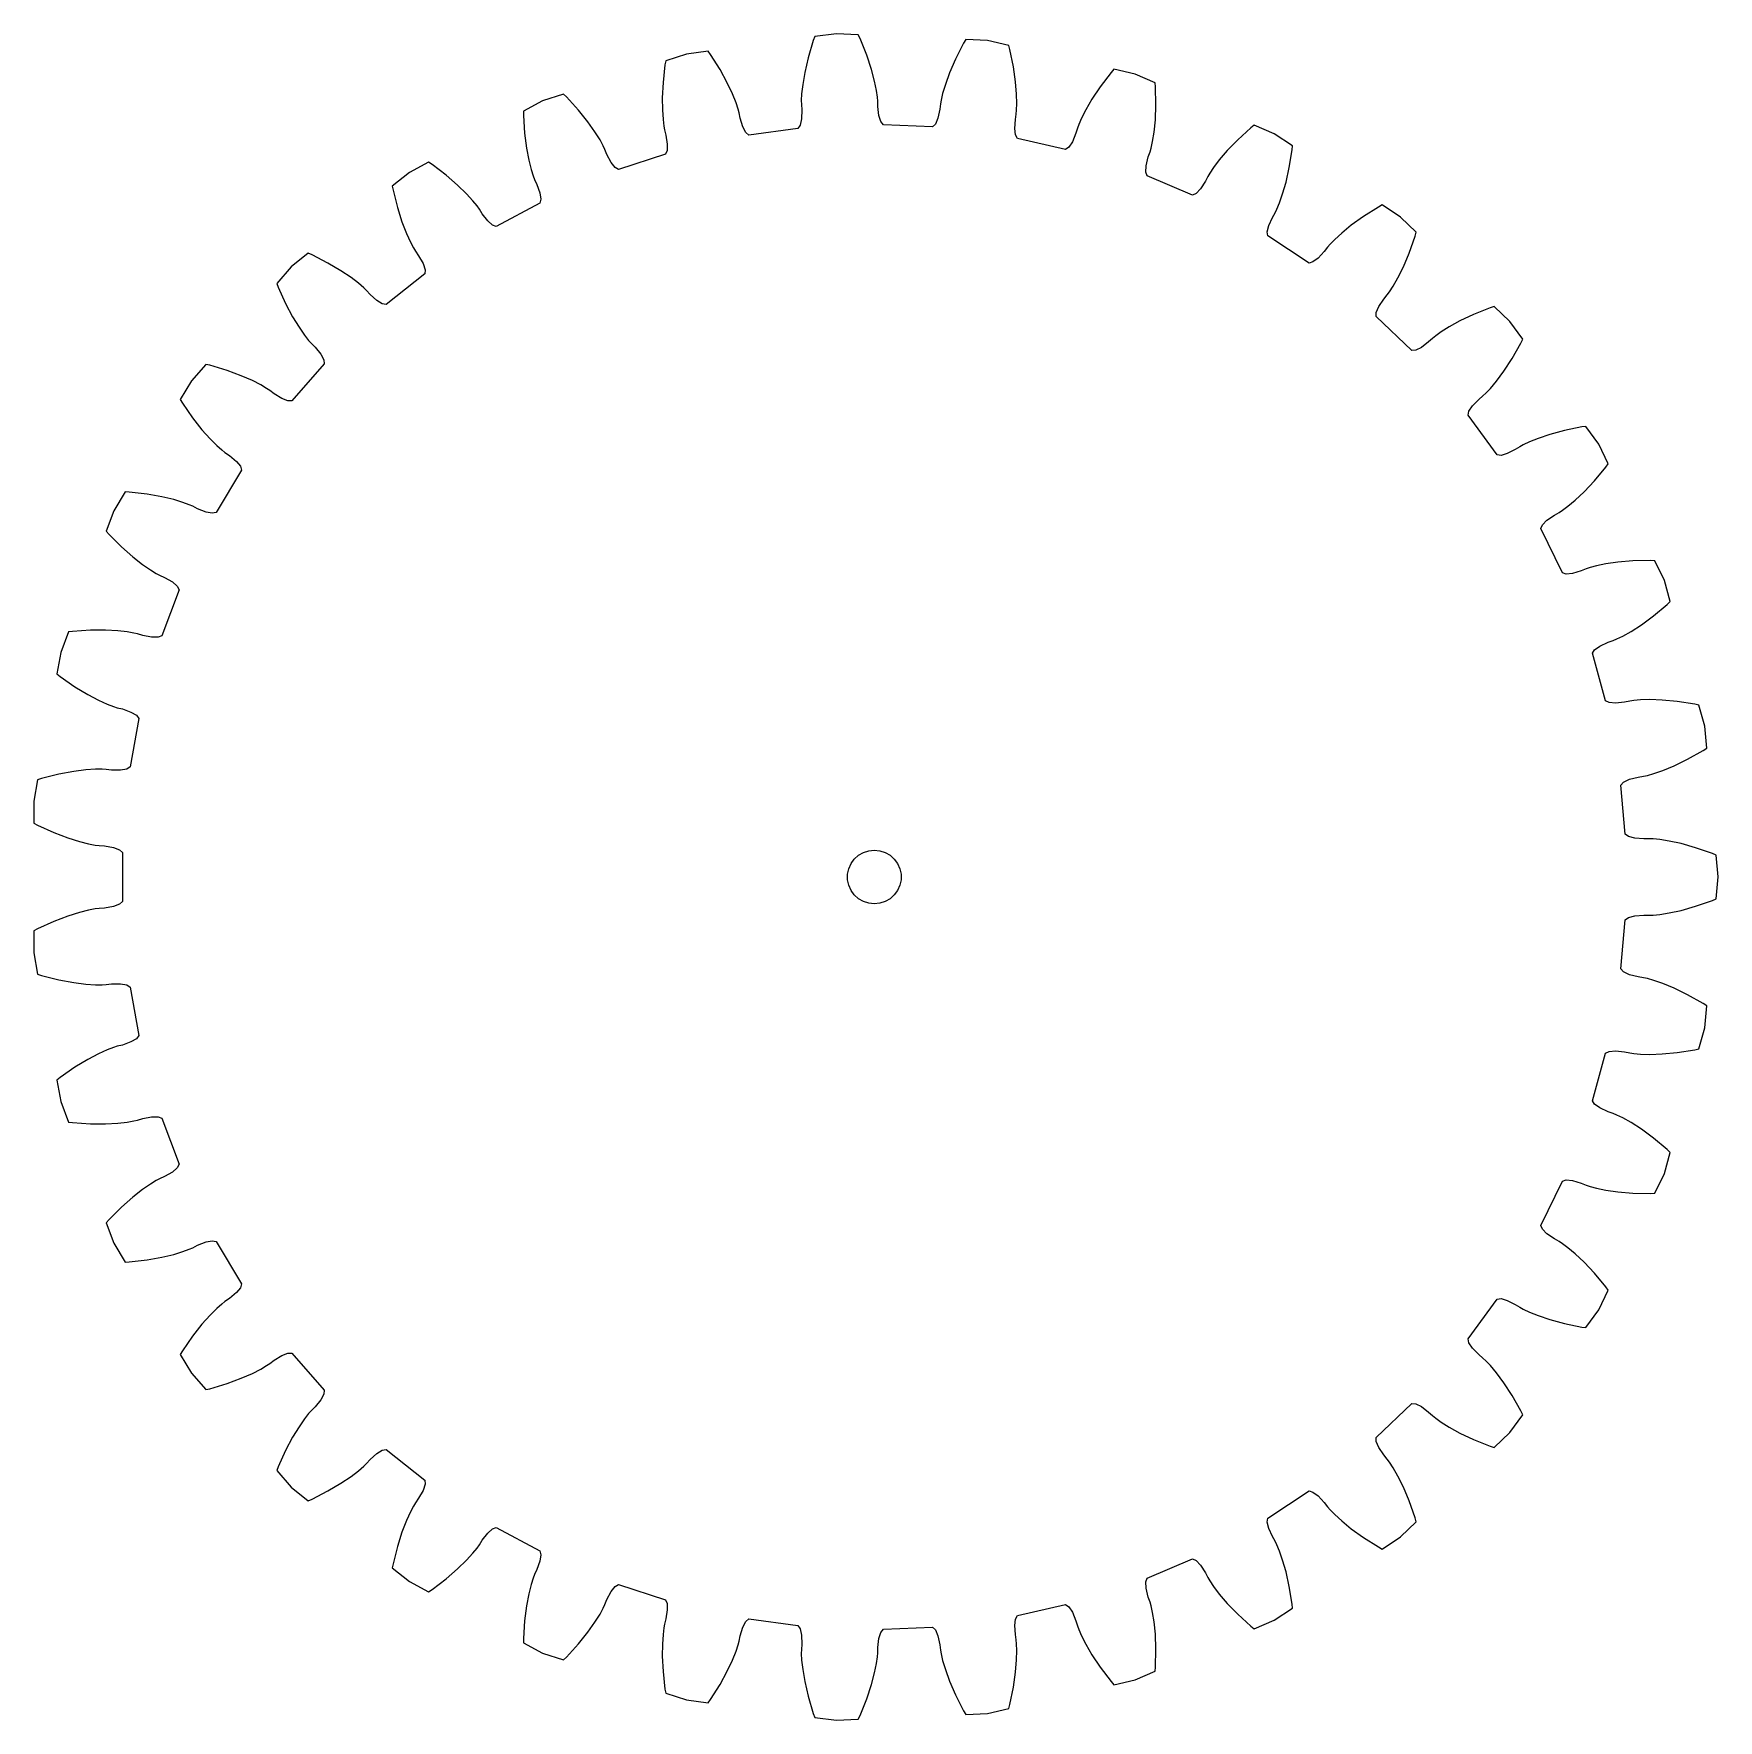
# Model space of a CAD drawing. Header units: metres. Extents: x -46.9 to 47.1, y -47.1 to 47.1.
import ezdxf

# ---------------------------------------------------------------- set-up
doc = ezdxf.new("R2010")
doc.units = ezdxf.units.M

msp = doc.modelspace()

# ---------------------------------------------------------------- linework, layer by layer
for p, q in [((-3.404, 46.678), (-3.689, 45.725)), ((-3.323, 46.899), (-3.404, 46.678)), ((-2.114, 47.062), (-3.323, 46.899)), ((-0.894, 47.008), (-2.114, 47.062)), ((-0.794, 46.795), (-0.894, 47.008)), ((-0.425, 45.872), (-0.794, 46.795)), ((4.986, 46.536), (4.535, 45.649)), ((5.104, 46.738), (4.986, 46.536)), ((6.324, 46.684), (5.104, 46.738)), ((7.514, 46.412), (6.324, 46.684)), ((7.574, 46.185), (7.514, 46.412)), ((7.772, 45.21), (7.574, 46.185)), ((-11.684, 45.32), (-11.794, 44.332)), ((-11.644, 45.551), (-11.684, 45.32)), ((-10.483, 45.929), (-11.644, 45.551)), ((-9.273, 46.093), (-10.483, 45.929)), ((-9.137, 45.902), (-9.273, 46.093)), ((-8.609, 45.059), (-9.137, 45.902)), ((-3.689, 45.725), (-3.88, 44.907)), ((-0.161, 45.074), (-0.425, 45.872)), ((4.535, 45.649), (4.201, 44.878)), ((7.89, 44.379), (7.772, 45.21)), ((-11.794, 44.332), (-11.836, 43.493)), ((-8.206, 44.321), (-8.609, 45.059)), ((-7.915, 43.701), (-8.206, 44.321)), ((-3.88, 44.907), (-3.997, 44.232)), ((0.016, 44.412), (-0.161, 45.074)), ((0.121, 43.893), (0.016, 44.412)), ((4.201, 44.878), (3.966, 44.235)), ((7.945, 43.696), (7.89, 44.379)), ((13.215, 44.898), (12.613, 44.105)), ((13.367, 45.076), (13.215, 44.898)), ((14.558, 44.804), (13.367, 45.076)), ((15.68, 44.324), (14.558, 44.804)), ((15.699, 44.09), (15.68, 44.324)), ((-18.515, 43.319), (-19.59, 42.74)), ((-17.354, 43.696), (-18.515, 43.319)), ((-17.186, 43.533), (-17.354, 43.696)), ((-16.516, 42.797), (-17.186, 43.533)), ((-11.836, 43.493), (-11.83, 42.808)), ((-7.718, 43.209), (-7.915, 43.701)), ((-4.055, 43.705), (-4.074, 43.33)), ((-4.074, 43.33), (-4.072, 43.11)), ((-3.997, 44.232), (-4.055, 43.705)), ((0.174, 43.521), (0.121, 43.893)), ((0.192, 43.301), (0.174, 43.521)), ((0.198, 43.001), (0.192, 43.301)), ((3.728, 43.361), (3.691, 43.144)), ((3.814, 43.727), (3.728, 43.361)), ((3.966, 44.235), (3.814, 43.727)), ((7.957, 43.166), (7.945, 43.696)), ((12.146, 43.407), (11.8, 42.816)), ((12.613, 44.105), (12.146, 43.407)), ((15.72, 43.096), (15.699, 44.09)), ((-19.59, 42.74), (-19.588, 42.506)), ((-19.588, 42.506), (-19.52, 41.513)), ((-15.988, 42.144), (-16.516, 42.797)), ((-11.83, 42.808), (-11.794, 42.279)), ((-7.6, 42.853), (-7.718, 43.209)), ((-7.543, 42.639), (-7.6, 42.853)), ((-7.483, 42.345), (-7.543, 42.639)), ((-4.072, 43.11), (-4.052, 42.81)), ((-4.052, 42.81), (-4.065, 42.305)), ((0.257, 42.499), (0.198, 43.001)), ((0.366, 42.16), (0.257, 42.499)), ((3.658, 42.846), (3.554, 42.351)), ((3.691, 43.144), (3.658, 42.846)), ((7.873, 42.275), (7.92, 42.571)), ((7.92, 42.571), (7.942, 42.791)), ((7.942, 42.791), (7.957, 43.166)), ((11.8, 42.816), (11.56, 42.343)), ((15.688, 42.257), (15.72, 43.096)), ((-19.52, 41.513), (-19.412, 40.68)), ((-15.591, 41.586), (-15.988, 42.144)), ((-15.309, 41.136), (-15.591, 41.586)), ((-11.794, 42.279), (-11.746, 41.906)), ((-11.746, 41.906), (-11.704, 41.69)), ((-11.704, 41.69), (-11.631, 41.399)), ((-7.336, 41.862), (-7.483, 42.345)), ((-7.167, 41.547), (-7.336, 41.862)), ((-6.997, 41.402), (-7.167, 41.547)), ((-4.27, 41.772), (-6.997, 41.402)), ((-4.144, 41.957), (-4.27, 41.772)), ((-4.065, 42.305), (-4.144, 41.957)), ((0.509, 41.986), (0.366, 42.16)), ((3.257, 41.863), (0.509, 41.986)), ((3.414, 42.023), (3.257, 41.863)), ((3.554, 42.351), (3.414, 42.023)), ((7.841, 41.77), (7.873, 42.275)), ((7.888, 41.417), (7.841, 41.77)), ((7.997, 41.221), (7.888, 41.417)), ((11.249, 41.504), (11.059, 41.036)), ((11.335, 41.792), (11.249, 41.504)), ((11.411, 41.999), (11.335, 41.792)), ((11.56, 42.343), (11.411, 41.999)), ((15.536, 41.051), (15.62, 41.575)), ((15.62, 41.575), (15.688, 42.257)), ((21.019, 41.817), (20.286, 41.144)), ((21.201, 41.965), (21.019, 41.817)), ((22.324, 41.485), (21.201, 41.965)), ((23.343, 40.812), (22.324, 41.485)), ((-19.412, 40.68), (-19.284, 40.007)), ((-15.129, 40.807), (-15.309, 41.136)), ((-15.036, 40.607), (-15.129, 40.807)), ((-14.924, 40.329), (-15.036, 40.607)), ((-11.569, 40.543), (-11.66, 40.338)), ((-11.631, 41.399), (-11.554, 40.899)), ((-11.554, 40.899), (-11.569, 40.543)), ((10.68, 40.609), (7.997, 41.221)), ((10.863, 40.738), (10.68, 40.609)), ((11.059, 41.036), (10.863, 40.738)), ((15.394, 40.473), (15.455, 40.685)), ((15.455, 40.685), (15.536, 41.051)), ((19.702, 40.541), (19.256, 40.021)), ((20.286, 41.144), (19.702, 40.541)), ((23.163, 39.596), (23.32, 40.579)), ((23.32, 40.579), (23.343, 40.812)), ((-24.878, 39.895), (-25.953, 39.317)), ((-24.683, 39.764), (-24.878, 39.895)), ((-23.892, 39.16), (-24.683, 39.764)), ((-19.284, 40.007), (-19.153, 39.493)), ((-14.693, 39.879), (-14.924, 40.329)), ((-14.471, 39.6), (-14.693, 39.879)), ((-14.277, 39.488), (-14.471, 39.6)), ((-11.66, 40.338), (-14.277, 39.488)), ((15.157, 39.342), (15.173, 39.699)), ((15.173, 39.699), (15.295, 40.19)), ((15.295, 40.19), (15.394, 40.473)), ((18.935, 39.599), (18.726, 39.286)), ((19.256, 40.021), (18.935, 39.599)), ((22.981, 38.776), (23.163, 39.596)), ((-25.953, 39.317), (-26.907, 38.555)), ((-23.257, 38.612), (-23.892, 39.16)), ((-22.766, 38.134), (-23.257, 38.612)), ((-19.153, 39.493), (-19.04, 39.136)), ((-19.04, 39.136), (-18.96, 38.93)), ((-18.96, 38.93), (-18.836, 38.657)), ((-18.836, 38.657), (-18.671, 38.179)), ((15.229, 39.13), (15.157, 39.342)), ((17.759, 38.049), (15.229, 39.13)), ((18.479, 38.828), (18.209, 38.402)), ((18.615, 39.096), (18.479, 38.828)), ((18.726, 39.286), (18.615, 39.096)), ((22.792, 38.118), (22.981, 38.776)), ((-26.907, 38.555), (-26.863, 38.325)), ((-26.863, 38.325), (-26.619, 37.361)), ((-22.409, 37.742), (-22.766, 38.134)), ((-22.173, 37.45), (-22.409, 37.742)), ((-18.623, 37.825), (-18.675, 37.608)), ((-18.671, 38.179), (-18.623, 37.825)), ((17.962, 38.143), (17.759, 38.049)), ((18.209, 38.402), (17.962, 38.143)), ((22.617, 37.617), (22.792, 38.118)), ((-26.619, 37.361), (-26.364, 36.56)), ((-22.045, 37.27), (-22.173, 37.45)), ((-21.885, 37.016), (-22.045, 37.27)), ((-21.578, 36.615), (-21.885, 37.016)), ((-18.675, 37.608), (-21.098, 36.304)), ((22.018, 36.352), (22.225, 36.813)), ((22.225, 36.813), (22.374, 37.074)), ((22.374, 37.074), (22.471, 37.271)), ((22.471, 37.271), (22.617, 37.617)), ((27.307, 36.861), (26.624, 36.371)), ((28.148, 37.392), (27.307, 36.861)), ((28.354, 37.505), (28.148, 37.392)), ((29.373, 36.832), (28.354, 37.505)), ((30.255, 35.988), (29.373, 36.832)), ((-26.364, 36.56), (-26.118, 35.921)), ((-26.118, 35.921), (-25.898, 35.439)), ((-21.309, 36.38), (-21.578, 36.615)), ((-21.098, 36.304), (-21.309, 36.38)), ((21.938, 36.004), (22.018, 36.352)), ((21.971, 35.782), (21.938, 36.004)), ((24.268, 34.267), (21.971, 35.782)), ((26.092, 35.939), (25.701, 35.581)), ((26.624, 36.371), (26.092, 35.939)), ((30.191, 35.763), (30.255, 35.988)), ((-25.898, 35.439), (-25.722, 35.107)), ((-25.722, 35.107), (-25.607, 34.919)), ((-25.607, 34.919), (-25.435, 34.672)), ((25.115, 34.905), (24.773, 34.533)), ((25.297, 35.144), (25.115, 34.905)), ((25.44, 35.311), (25.297, 35.144)), ((25.701, 35.581), (25.44, 35.311)), ((29.861, 34.824), (30.191, 35.763)), ((-32.556, 34.051), (-33.359, 33.131)), ((-31.601, 34.812), (-32.556, 34.051)), ((-31.386, 34.718), (-31.601, 34.812)), ((-30.501, 34.265), (-31.386, 34.718)), ((-29.777, 33.838), (-30.501, 34.265)), ((-25.435, 34.672), (-25.188, 34.232)), ((-25.188, 34.232), (-25.077, 33.892)), ((-25.077, 33.892), (-25.09, 33.669)), ((24.484, 34.323), (24.268, 34.267)), ((24.773, 34.533), (24.484, 34.323)), ((29.232, 33.435), (29.535, 34.05)), ((29.535, 34.05), (29.861, 34.824)), ((-33.359, 33.131), (-33.275, 32.912)), ((-29.209, 33.456), (-29.777, 33.838)), ((-28.787, 33.134), (-29.209, 33.456)), ((-28.503, 32.889), (-28.787, 33.134)), ((-25.09, 33.669), (-27.242, 31.953)), ((28.765, 32.66), (28.97, 32.975)), ((28.97, 32.975), (29.232, 33.435)), ((-33.275, 32.912), (-32.862, 32.007)), ((-32.862, 32.007), (-32.468, 31.265)), ((-28.345, 32.735), (-28.503, 32.889)), ((-28.143, 32.513), (-28.345, 32.735)), ((-27.769, 32.174), (-28.143, 32.513)), ((-27.462, 31.99), (-27.769, 32.174)), ((28.155, 31.836), (28.441, 32.253)), ((28.441, 32.253), (28.634, 32.483)), ((28.634, 32.483), (28.765, 32.66)), ((-32.468, 31.265), (-32.112, 30.68)), ((-27.242, 31.953), (-27.462, 31.99)), ((28.007, 31.284), (28.014, 31.508)), ((29.996, 29.383), (28.007, 31.284)), ((28.014, 31.508), (28.155, 31.836)), ((33.449, 31.393), (32.691, 31.033)), ((34.372, 31.765), (33.449, 31.393)), ((34.595, 31.839), (34.372, 31.765)), ((35.477, 30.995), (34.595, 31.839)), ((-32.112, 30.68), (-31.809, 30.245)), ((-31.809, 30.245), (-31.577, 29.95)), ((31.337, 30.201), (31.165, 30.062)), ((31.642, 30.42), (31.337, 30.201)), ((32.09, 30.703), (31.642, 30.42)), ((32.691, 31.033), (32.09, 30.703)), ((36.195, 30.008), (35.477, 30.995)), ((-31.577, 29.95), (-31.43, 29.785)), ((-31.43, 29.785), (-31.218, 29.573)), ((-31.218, 29.573), (-30.895, 29.184)), ((-30.895, 29.184), (-30.726, 28.87)), ((30.219, 29.4), (29.996, 29.383)), ((30.541, 29.555), (30.219, 29.4)), ((30.944, 29.859), (30.541, 29.555)), ((31.165, 30.062), (30.944, 29.859)), ((35.599, 28.933), (36.091, 29.797)), ((36.091, 29.797), (36.195, 30.008)), ((-37.309, 28.61), (-38.113, 27.69)), ((-37.081, 28.556), (-37.309, 28.61)), ((-36.129, 28.268), (-37.081, 28.556)), ((-35.341, 27.978), (-36.129, 28.268)), ((-30.699, 28.648), (-32.509, 26.576)), ((-30.726, 28.87), (-30.699, 28.648)), ((35.14, 28.229), (35.599, 28.933)), ((-38.113, 27.69), (-38.739, 26.642)), ((-34.713, 27.703), (-35.341, 27.978)), ((-34.241, 27.461), (-34.713, 27.703)), ((-33.918, 27.271), (-34.241, 27.461)), ((34.392, 27.272), (34.733, 27.678)), ((34.733, 27.678), (35.14, 28.229)), ((-38.739, 26.642), (-38.617, 26.442)), ((-38.617, 26.442), (-38.049, 25.625)), ((-33.735, 27.148), (-33.918, 27.271)), ((-33.496, 26.965), (-33.735, 27.148)), ((-33.067, 26.698), (-33.496, 26.965)), ((-32.733, 26.573), (-33.067, 26.698)), ((-32.509, 26.576), (-32.733, 26.573)), ((33.387, 26.297), (33.743, 26.656)), ((33.743, 26.656), (33.974, 26.848)), ((33.974, 26.848), (34.134, 26.999)), ((34.134, 26.999), (34.392, 27.272)), ((-38.049, 25.625), (-37.529, 24.965)), ((33.143, 25.781), (33.19, 26)), ((34.761, 23.555), (33.143, 25.781)), ((33.19, 26), (33.387, 26.297)), ((-37.529, 24.965), (-37.074, 24.454)), ((37.057, 24.48), (36.565, 24.281)), ((37.706, 24.697), (37.057, 24.48)), ((38.517, 24.916), (37.706, 24.697)), ((39.492, 25.117), (38.517, 24.916)), ((39.724, 25.15), (39.492, 25.117)), ((40.441, 24.163), (39.724, 25.15)), ((-37.074, 24.454), (-36.698, 24.079)), ((-36.698, 24.079), (-36.417, 23.831)), ((-36.417, 23.831), (-36.244, 23.695)), ((-36.244, 23.695), (-35.996, 23.524)), ((34.983, 23.531), (34.761, 23.555)), ((35.327, 23.627), (34.983, 23.531)), ((35.778, 23.854), (35.327, 23.627)), ((36.032, 24.014), (35.778, 23.854)), ((36.226, 24.121), (36.032, 24.014)), ((36.565, 24.281), (36.226, 24.121)), ((40.971, 23.063), (40.441, 24.163)), ((-35.321, 22.706), (-36.732, 20.344)), ((-35.996, 23.524), (-35.61, 23.198)), ((-35.61, 23.198), (-35.387, 22.92)), ((-35.387, 22.92), (-35.321, 22.706)), ((40.193, 22.111), (40.832, 22.874)), ((40.832, 22.874), (40.971, 23.063)), ((39.616, 21.501), (40.193, 22.111)), ((-41.818, 21.488), (-42.445, 20.44)), ((-41.584, 21.476), (-41.818, 21.488)), ((-40.596, 21.363), (-41.584, 21.476)), ((-39.768, 21.218), (-40.596, 21.363)), ((-39.102, 21.059), (-39.768, 21.218)), ((-38.594, 20.906), (-39.102, 21.059)), ((-38.242, 20.776), (-38.594, 20.906)), ((-38.04, 20.688), (-38.242, 20.776)), ((38.709, 20.693), (39.117, 21.032)), ((39.117, 21.032), (39.616, 21.501)), ((-42.445, 20.44), (-42.874, 19.297)), ((-37.773, 20.551), (-38.04, 20.688)), ((-37.303, 20.365), (-37.773, 20.551)), ((-36.952, 20.301), (-37.303, 20.365)), ((-36.732, 20.344), (-36.952, 20.301)), ((37.299, 19.655), (37.546, 19.913)), ((37.546, 19.913), (37.96, 20.203)), ((37.96, 20.203), (38.222, 20.35)), ((38.222, 20.35), (38.407, 20.47)), ((38.407, 20.47), (38.709, 20.693)), ((-42.874, 19.297), (-42.718, 19.122)), ((-42.718, 19.122), (-42.013, 18.42)), ((37.214, 19.448), (37.299, 19.655)), ((38.408, 16.969), (37.214, 19.448)), ((-42.013, 18.42), (-41.384, 17.863)), ((-41.384, 17.863), (-40.844, 17.441)), ((-40.844, 17.441), (-40.408, 17.14)), ((-40.408, 17.14), (-40.087, 16.945)), ((-40.087, 16.945), (-39.892, 16.842)), ((38.623, 16.907), (38.408, 16.969)), ((39.463, 17.082), (38.978, 16.939)), ((39.741, 17.195), (39.463, 17.082)), ((39.95, 17.265), (39.741, 17.195)), ((40.313, 17.362), (39.95, 17.265)), ((40.832, 17.469), (40.313, 17.362)), ((41.51, 17.568), (40.832, 17.469)), ((42.347, 17.638), (41.51, 17.568)), ((43.342, 17.662), (42.347, 17.638)), ((43.576, 17.653), (43.342, 17.662)), ((44.106, 16.553), (43.576, 17.653)), ((-39.892, 16.842), (-39.618, 16.719)), ((-38.807, 16.034), (-39.774, 13.458)), ((-39.618, 16.719), (-39.18, 16.467)), ((-39.18, 16.467), (-38.911, 16.233)), ((-38.911, 16.233), (-38.807, 16.034)), ((38.978, 16.939), (38.623, 16.907)), ((44.431, 15.376), (44.106, 16.553)), ((43.495, 14.579), (44.26, 15.216)), ((44.26, 15.216), (44.431, 15.376)), ((42.819, 14.082), (43.495, 14.579)), ((-44.983, 13.676), (-45.412, 12.533)), ((-44.75, 13.705), (-44.983, 13.676)), ((-43.758, 13.771), (-44.75, 13.705)), ((-42.918, 13.776), (-43.758, 13.771)), ((-42.234, 13.739), (-42.918, 13.776)), ((-41.707, 13.679), (-42.234, 13.739)), ((-41.337, 13.614), (-41.707, 13.679)), ((-41.123, 13.563), (-41.337, 13.614)), ((-40.835, 13.476), (-41.123, 13.563)), ((-40.34, 13.377), (-40.835, 13.476)), ((-39.983, 13.377), (-40.34, 13.377)), ((-39.774, 13.458), (-39.983, 13.377)), ((40.958, 13.1), (41.241, 13.199)), ((41.241, 13.199), (41.445, 13.283)), ((41.445, 13.283), (41.782, 13.448)), ((41.782, 13.448), (42.243, 13.709)), ((42.243, 13.709), (42.819, 14.082)), ((-45.412, 12.533), (-45.63, 11.332)), ((40.089, 12.491), (40.209, 12.679)), ((40.821, 9.839), (40.089, 12.491)), ((40.209, 12.679), (40.498, 12.889)), ((40.498, 12.889), (40.958, 13.1)), ((-45.63, 11.332), (-45.445, 11.187)), ((-45.445, 11.187), (-44.627, 10.622)), ((-44.627, 10.622), (-43.908, 10.187)), ((-43.908, 10.187), (-43.302, 9.867)), ((-43.302, 9.867), (-42.819, 9.649)), ((-42.819, 9.649), (-42.468, 9.515)), ((-42.468, 9.515), (-42.258, 9.449)), ((-42.258, 9.449), (-41.967, 9.376)), ((41.021, 9.739), (40.821, 9.839)), ((41.376, 9.707), (41.021, 9.739)), ((41.879, 9.762), (41.376, 9.707)), ((42.173, 9.822), (41.879, 9.762)), ((42.391, 9.854), (42.173, 9.822)), ((42.765, 9.885), (42.391, 9.854)), ((43.295, 9.898), (42.765, 9.885)), ((43.98, 9.873), (43.295, 9.898)), ((44.816, 9.793), (43.98, 9.873)), ((45.799, 9.639), (44.816, 9.793)), ((46.028, 9.589), (45.799, 9.639)), ((46.353, 8.412), (46.028, 9.589)), ((-41.967, 9.376), (-41.491, 9.207)), ((-41.047, 8.847), (-41.538, 6.14)), ((-41.491, 9.207), (-41.184, 9.024)), ((-41.184, 9.024), (-41.047, 8.847)), ((46.462, 7.196), (46.353, 8.412)), ((45.399, 6.579), (46.265, 7.068)), ((46.265, 7.068), (46.462, 7.196)), ((-45.514, 5.736), (-46.478, 5.495)), ((-44.688, 5.891), (-45.514, 5.736)), ((-44.008, 5.977), (-44.688, 5.891)), ((-43.479, 6.012), (-44.008, 5.977)), ((-43.104, 6.014), (-43.479, 6.012)), ((-42.884, 6.002), (-43.104, 6.014)), ((-42.585, 5.968), (-42.884, 6.002)), ((-42.08, 5.959), (-42.585, 5.968)), ((-41.729, 6.022), (-42.08, 5.959)), ((-41.538, 6.14), (-41.729, 6.022)), ((42.935, 5.623), (43.15, 5.67)), ((43.15, 5.67), (43.512, 5.772)), ((43.512, 5.772), (44.012, 5.946)), ((44.012, 5.946), (44.645, 6.21)), ((44.645, 6.21), (45.399, 6.579)), ((-46.702, 5.424), (-46.92, 4.223)), ((-46.478, 5.495), (-46.702, 5.424)), ((41.675, 5.132), (41.827, 5.296)), ((41.921, 2.392), (41.675, 5.132)), ((41.827, 5.296), (42.149, 5.451)), ((42.149, 5.451), (42.638, 5.576)), ((42.638, 5.576), (42.935, 5.623)), ((-46.92, 4.223), (-46.92, 3.002)), ((-46.92, 3.002), (-46.713, 2.893)), ((-46.713, 2.893), (-45.806, 2.483)), ((-45.806, 2.483), (-45.022, 2.183)), ((-45.022, 2.183), (-44.368, 1.977)), ((-44.368, 1.977), (-43.854, 1.848)), ((42.101, 2.258), (41.921, 2.392)), ((42.445, 2.163), (42.101, 2.258)), ((42.949, 2.127), (42.445, 2.163)), ((43.249, 2.134), (42.949, 2.127)), ((43.469, 2.126), (43.249, 2.134)), ((43.843, 2.09), (43.469, 2.126)), ((44.367, 2.008), (43.843, 2.09)), ((45.036, 1.862), (44.367, 2.008)), ((-43.854, 1.848), (-43.485, 1.779)), ((-43.485, 1.779), (-43.266, 1.751)), ((-43.266, 1.751), (-42.967, 1.732)), ((-42.967, 1.732), (-42.468, 1.65)), ((-42.468, 1.65), (-42.134, 1.525)), ((-42.134, 1.525), (-41.967, 1.376)), ((-41.967, 1.376), (-41.967, -1.376)), ((-1.299, 0.75), (-1.115, 1.004)), ((-1.115, 1.004), (-0.882, 1.214)), ((-0.882, 1.214), (-0.61, 1.37)), ((-0.61, 1.37), (-0.312, 1.467)), ((-0.312, 1.467), (0, 1.5)), ((0, 1.5), (0.312, 1.467)), ((0.312, 1.467), (0.61, 1.37)), ((0.61, 1.37), (0.882, 1.214)), ((0.882, 1.214), (1.115, 1.004)), ((1.115, 1.004), (1.299, 0.75)), ((45.844, 1.633), (45.036, 1.862)), ((46.784, 1.306), (45.844, 1.633)), ((47, 1.216), (46.784, 1.306)), ((47.11, 0), (47, 1.216)), ((-1.492, 0.157), (-1.427, 0.464)), ((-1.492, -0.157), (-1.492, 0.157)), ((-1.427, 0.464), (-1.299, 0.75)), ((1.299, 0.75), (1.427, 0.464)), ((1.427, 0.464), (1.492, 0.157)), ((1.492, 0.157), (1.492, -0.157)), ((-1.427, -0.464), (-1.492, -0.157)), ((-1.299, -0.75), (-1.427, -0.464)), ((-1.115, -1.004), (-1.299, -0.75)), ((1.299, -0.75), (1.115, -1.004)), ((1.427, -0.464), (1.299, -0.75)), ((1.492, -0.157), (1.427, -0.464)), ((47, -1.216), (47.11, 0)), ((-43.854, -1.848), (-44.368, -1.977)), ((-43.485, -1.779), (-43.854, -1.848)), ((-43.266, -1.751), (-43.485, -1.779)), ((-42.967, -1.732), (-43.266, -1.751)), ((-42.468, -1.65), (-42.967, -1.732)), ((-42.134, -1.525), (-42.468, -1.65)), ((-41.967, -1.376), (-42.134, -1.525)), ((-0.882, -1.214), (-1.115, -1.004)), ((-0.61, -1.37), (-0.882, -1.214)), ((-0.312, -1.467), (-0.61, -1.37)), ((0, -1.5), (-0.312, -1.467)), ((0.312, -1.467), (0, -1.5)), ((0.61, -1.37), (0.312, -1.467)), ((0.882, -1.214), (0.61, -1.37)), ((1.115, -1.004), (0.882, -1.214)), ((44.367, -2.008), (45.036, -1.862)), ((45.036, -1.862), (45.844, -1.633)), ((45.844, -1.633), (46.784, -1.306)), ((46.784, -1.306), (47, -1.216)), ((-45.806, -2.483), (-46.713, -2.893)), ((-45.022, -2.183), (-45.806, -2.483)), ((-44.368, -1.977), (-45.022, -2.183)), ((41.675, -5.132), (41.921, -2.392)), ((41.921, -2.392), (42.101, -2.258)), ((42.101, -2.258), (42.445, -2.163)), ((42.445, -2.163), (42.949, -2.127)), ((42.949, -2.127), (43.249, -2.134)), ((43.249, -2.134), (43.469, -2.126)), ((43.469, -2.126), (43.843, -2.09)), ((43.843, -2.09), (44.367, -2.008)), ((-46.713, -2.893), (-46.92, -3.002)), ((-46.92, -3.002), (-46.92, -4.223)), ((-46.92, -4.223), (-46.702, -5.424)), ((-46.702, -5.424), (-46.478, -5.495)), ((-46.478, -5.495), (-45.514, -5.736)), ((41.827, -5.296), (41.675, -5.132)), ((42.149, -5.451), (41.827, -5.296)), ((42.638, -5.576), (42.149, -5.451)), ((42.935, -5.623), (42.638, -5.576)), ((43.15, -5.67), (42.935, -5.623)), ((-45.514, -5.736), (-44.688, -5.891)), ((-44.688, -5.891), (-44.008, -5.977)), ((-44.008, -5.977), (-43.479, -6.012)), ((-43.479, -6.012), (-43.104, -6.014)), ((-43.104, -6.014), (-42.884, -6.002)), ((-42.884, -6.002), (-42.585, -5.968)), ((-42.585, -5.968), (-42.08, -5.959)), ((-42.08, -5.959), (-41.729, -6.022)), ((-41.729, -6.022), (-41.538, -6.14)), ((-41.538, -6.14), (-41.047, -8.847)), ((43.512, -5.772), (43.15, -5.67)), ((44.012, -5.946), (43.512, -5.772)), ((44.645, -6.21), (44.012, -5.946)), ((45.399, -6.579), (44.645, -6.21)), ((46.265, -7.068), (45.399, -6.579)), ((46.462, -7.196), (46.265, -7.068)), ((46.353, -8.412), (46.462, -7.196)), ((46.028, -9.589), (46.353, -8.412)), ((-41.967, -9.376), (-42.258, -9.449)), ((-41.491, -9.207), (-41.967, -9.376)), ((-41.184, -9.024), (-41.491, -9.207)), ((-41.047, -8.847), (-41.184, -9.024)), ((-43.908, -10.187), (-44.627, -10.622)), ((-43.302, -9.867), (-43.908, -10.187)), ((-42.819, -9.649), (-43.302, -9.867)), ((-42.468, -9.515), (-42.819, -9.649)), ((-42.258, -9.449), (-42.468, -9.515)), ((40.089, -12.491), (40.821, -9.839)), ((40.821, -9.839), (41.021, -9.739)), ((41.021, -9.739), (41.376, -9.707)), ((41.376, -9.707), (41.879, -9.762)), ((41.879, -9.762), (42.173, -9.822)), ((42.173, -9.822), (42.391, -9.854)), ((42.391, -9.854), (42.765, -9.885)), ((42.765, -9.885), (43.295, -9.898)), ((43.295, -9.898), (43.98, -9.873)), ((43.98, -9.873), (44.816, -9.793)), ((44.816, -9.793), (45.799, -9.639)), ((45.799, -9.639), (46.028, -9.589)), ((-45.445, -11.187), (-45.63, -11.332)), ((-44.627, -10.622), (-45.445, -11.187)), ((-45.63, -11.332), (-45.412, -12.533)), ((-45.412, -12.533), (-44.983, -13.676)), ((40.209, -12.679), (40.089, -12.491)), ((40.498, -12.889), (40.209, -12.679)), ((40.958, -13.1), (40.498, -12.889)), ((41.241, -13.199), (40.958, -13.1)), ((-44.983, -13.676), (-44.75, -13.705)), ((-44.75, -13.705), (-43.758, -13.771)), ((-43.758, -13.771), (-42.918, -13.776)), ((-42.918, -13.776), (-42.234, -13.739)), ((-42.234, -13.739), (-41.707, -13.679)), ((-41.707, -13.679), (-41.337, -13.614)), ((-41.337, -13.614), (-41.123, -13.563)), ((-41.123, -13.563), (-40.835, -13.476)), ((-40.835, -13.476), (-40.34, -13.377)), ((-40.34, -13.377), (-39.983, -13.377)), ((-39.983, -13.377), (-39.774, -13.458)), ((-39.774, -13.458), (-38.807, -16.034)), ((41.445, -13.283), (41.241, -13.199)), ((41.782, -13.448), (41.445, -13.283)), ((42.243, -13.709), (41.782, -13.448)), ((42.819, -14.082), (42.243, -13.709)), ((43.495, -14.579), (42.819, -14.082)), ((44.26, -15.216), (43.495, -14.579)), ((44.106, -16.553), (44.431, -15.376)), ((44.431, -15.376), (44.26, -15.216)), ((-39.892, -16.842), (-40.087, -16.945)), ((-39.618, -16.719), (-39.892, -16.842)), ((-39.18, -16.467), (-39.618, -16.719)), ((-38.911, -16.233), (-39.18, -16.467)), ((-38.807, -16.034), (-38.911, -16.233)), ((38.408, -16.969), (38.623, -16.907)), ((38.623, -16.907), (38.978, -16.939)), ((38.978, -16.939), (39.463, -17.082)), ((43.576, -17.653), (44.106, -16.553)), ((-41.384, -17.863), (-42.013, -18.42)), ((-40.844, -17.441), (-41.384, -17.863)), ((-40.408, -17.14), (-40.844, -17.441)), ((-40.087, -16.945), (-40.408, -17.14)), ((37.214, -19.448), (38.408, -16.969)), ((39.463, -17.082), (39.741, -17.195)), ((39.741, -17.195), (39.95, -17.265)), ((39.95, -17.265), (40.313, -17.362)), ((40.313, -17.362), (40.832, -17.469)), ((40.832, -17.469), (41.51, -17.568)), ((41.51, -17.568), (42.347, -17.638)), ((42.347, -17.638), (43.342, -17.662)), ((43.342, -17.662), (43.576, -17.653)), ((-42.013, -18.42), (-42.718, -19.122)), ((-42.718, -19.122), (-42.874, -19.297)), ((-42.874, -19.297), (-42.445, -20.44)), ((37.299, -19.655), (37.214, -19.448)), ((37.546, -19.913), (37.299, -19.655)), ((-42.445, -20.44), (-41.818, -21.488)), ((-38.242, -20.776), (-38.04, -20.688)), ((-38.04, -20.688), (-37.773, -20.551)), ((-37.773, -20.551), (-37.303, -20.365)), ((-37.303, -20.365), (-36.952, -20.301)), ((-36.952, -20.301), (-36.732, -20.344)), ((-36.732, -20.344), (-35.321, -22.706)), ((37.96, -20.203), (37.546, -19.913)), ((38.222, -20.35), (37.96, -20.203)), ((38.407, -20.47), (38.222, -20.35)), ((38.709, -20.693), (38.407, -20.47)), ((39.117, -21.032), (38.709, -20.693)), ((-41.818, -21.488), (-41.584, -21.476)), ((-41.584, -21.476), (-40.596, -21.363)), ((-40.596, -21.363), (-39.768, -21.218)), ((-39.768, -21.218), (-39.102, -21.059)), ((-39.102, -21.059), (-38.594, -20.906)), ((-38.594, -20.906), (-38.242, -20.776)), ((39.616, -21.501), (39.117, -21.032)), ((40.193, -22.111), (39.616, -21.501)), ((40.832, -22.874), (40.193, -22.111)), ((-35.996, -23.524), (-36.244, -23.695)), ((-35.61, -23.198), (-35.996, -23.524)), ((-35.387, -22.92), (-35.61, -23.198)), ((-35.321, -22.706), (-35.387, -22.92)), ((40.441, -24.163), (40.971, -23.063)), ((40.971, -23.063), (40.832, -22.874)), ((-37.074, -24.454), (-37.529, -24.965)), ((-36.698, -24.079), (-37.074, -24.454)), ((-36.417, -23.831), (-36.698, -24.079)), ((-36.244, -23.695), (-36.417, -23.831)), ((33.143, -25.781), (34.761, -23.555)), ((34.761, -23.555), (34.983, -23.531)), ((34.983, -23.531), (35.327, -23.627)), ((35.327, -23.627), (35.778, -23.854)), ((35.778, -23.854), (36.032, -24.014)), ((36.032, -24.014), (36.226, -24.121)), ((36.226, -24.121), (36.565, -24.281)), ((36.565, -24.281), (37.057, -24.48)), ((39.724, -25.15), (40.441, -24.163)), ((-37.529, -24.965), (-38.049, -25.625)), ((37.057, -24.48), (37.706, -24.697)), ((37.706, -24.697), (38.517, -24.916)), ((38.517, -24.916), (39.492, -25.117)), ((39.492, -25.117), (39.724, -25.15)), ((-38.049, -25.625), (-38.617, -26.442)), ((33.19, -26), (33.143, -25.781)), ((33.387, -26.297), (33.19, -26)), ((33.743, -26.656), (33.387, -26.297)), ((-38.617, -26.442), (-38.739, -26.642)), ((-38.739, -26.642), (-38.113, -27.69)), ((-34.241, -27.461), (-33.918, -27.271)), ((-33.918, -27.271), (-33.735, -27.148)), ((-33.735, -27.148), (-33.496, -26.965)), ((-33.496, -26.965), (-33.067, -26.698)), ((-33.067, -26.698), (-32.733, -26.573)), ((-32.733, -26.573), (-32.509, -26.576)), ((-32.509, -26.576), (-30.699, -28.648)), ((33.974, -26.848), (33.743, -26.656)), ((34.134, -26.999), (33.974, -26.848)), ((34.392, -27.272), (34.134, -26.999)), ((34.733, -27.678), (34.392, -27.272)), ((-38.113, -27.69), (-37.309, -28.61)), ((-36.129, -28.268), (-35.341, -27.978)), ((-35.341, -27.978), (-34.713, -27.703)), ((-34.713, -27.703), (-34.241, -27.461)), ((35.14, -28.229), (34.733, -27.678)), ((35.599, -28.933), (35.14, -28.229)), ((-37.309, -28.61), (-37.081, -28.556)), ((-37.081, -28.556), (-36.129, -28.268)), ((-30.726, -28.87), (-30.895, -29.184)), ((-30.699, -28.648), (-30.726, -28.87)), ((36.091, -29.797), (35.599, -28.933)), ((-31.577, -29.95), (-31.809, -30.245)), ((-31.43, -29.785), (-31.577, -29.95)), ((-31.218, -29.573), (-31.43, -29.785)), ((-30.895, -29.184), (-31.218, -29.573)), ((28.007, -31.284), (29.996, -29.383)), ((29.996, -29.383), (30.219, -29.4)), ((30.219, -29.4), (30.541, -29.555)), ((30.541, -29.555), (30.944, -29.859)), ((30.944, -29.859), (31.165, -30.062)), ((31.165, -30.062), (31.337, -30.201)), ((35.477, -30.995), (36.195, -30.008)), ((36.195, -30.008), (36.091, -29.797)), ((-32.112, -30.68), (-32.468, -31.265)), ((-31.809, -30.245), (-32.112, -30.68)), ((31.337, -30.201), (31.642, -30.42)), ((31.642, -30.42), (32.09, -30.703)), ((32.09, -30.703), (32.691, -31.033)), ((32.691, -31.033), (33.449, -31.393)), ((34.595, -31.839), (35.477, -30.995)), ((-32.468, -31.265), (-32.862, -32.007)), ((-27.769, -32.174), (-27.462, -31.99)), ((-27.462, -31.99), (-27.242, -31.953)), ((-27.242, -31.953), (-25.09, -33.669)), ((28.014, -31.508), (28.007, -31.284)), ((28.155, -31.836), (28.014, -31.508)), ((28.441, -32.253), (28.155, -31.836)), ((33.449, -31.393), (34.372, -31.765)), ((34.372, -31.765), (34.595, -31.839)), ((-33.275, -32.912), (-33.359, -33.131)), ((-32.862, -32.007), (-33.275, -32.912)), ((-28.787, -33.134), (-28.503, -32.889)), ((-28.503, -32.889), (-28.345, -32.735)), ((-28.345, -32.735), (-28.143, -32.513)), ((-28.143, -32.513), (-27.769, -32.174)), ((28.634, -32.483), (28.441, -32.253)), ((28.765, -32.66), (28.634, -32.483)), ((28.97, -32.975), (28.765, -32.66)), ((-33.359, -33.131), (-32.556, -34.051)), ((-30.501, -34.265), (-29.777, -33.838)), ((-29.777, -33.838), (-29.209, -33.456)), ((-29.209, -33.456), (-28.787, -33.134)), ((-25.09, -33.669), (-25.077, -33.892)), ((29.232, -33.435), (28.97, -32.975)), ((29.535, -34.05), (29.232, -33.435)), ((-32.556, -34.051), (-31.601, -34.812)), ((-31.601, -34.812), (-31.386, -34.718)), ((-31.386, -34.718), (-30.501, -34.265)), ((-25.435, -34.672), (-25.607, -34.919)), ((-25.188, -34.232), (-25.435, -34.672)), ((-25.077, -33.892), (-25.188, -34.232)), ((21.971, -35.782), (24.268, -34.267)), ((24.268, -34.267), (24.484, -34.323)), ((24.484, -34.323), (24.773, -34.533)), ((24.773, -34.533), (25.115, -34.905)), ((29.861, -34.824), (29.535, -34.05)), ((30.191, -35.763), (29.861, -34.824)), ((-25.898, -35.439), (-26.118, -35.921)), ((-25.722, -35.107), (-25.898, -35.439)), ((-25.607, -34.919), (-25.722, -35.107)), ((25.115, -34.905), (25.297, -35.144)), ((25.297, -35.144), (25.44, -35.311)), ((25.44, -35.311), (25.701, -35.581)), ((25.701, -35.581), (26.092, -35.939)), ((30.255, -35.988), (30.191, -35.763)), ((-26.364, -36.56), (-26.619, -37.361)), ((-26.118, -35.921), (-26.364, -36.56)), ((-21.885, -37.016), (-21.578, -36.615)), ((-21.578, -36.615), (-21.309, -36.38)), ((-21.309, -36.38), (-21.098, -36.304)), ((-21.098, -36.304), (-18.675, -37.608)), ((21.938, -36.004), (21.971, -35.782)), ((22.018, -36.352), (21.938, -36.004)), ((22.225, -36.813), (22.018, -36.352)), ((26.092, -35.939), (26.624, -36.371)), ((26.624, -36.371), (27.307, -36.861)), ((29.373, -36.832), (30.255, -35.988)), ((-26.619, -37.361), (-26.863, -38.325)), ((-22.409, -37.742), (-22.173, -37.45)), ((-22.173, -37.45), (-22.045, -37.27)), ((-22.045, -37.27), (-21.885, -37.016)), ((-18.675, -37.608), (-18.623, -37.825)), ((22.374, -37.074), (22.225, -36.813)), ((22.471, -37.271), (22.374, -37.074)), ((22.617, -37.617), (22.471, -37.271)), ((22.792, -38.118), (22.617, -37.617)), ((27.307, -36.861), (28.148, -37.392)), ((28.148, -37.392), (28.354, -37.505)), ((28.354, -37.505), (29.373, -36.832)), ((-26.863, -38.325), (-26.907, -38.555)), ((-26.907, -38.555), (-25.953, -39.317)), ((-23.257, -38.612), (-22.766, -38.134)), ((-22.766, -38.134), (-22.409, -37.742)), ((-18.671, -38.179), (-18.836, -38.657)), ((-18.623, -37.825), (-18.671, -38.179)), ((15.229, -39.13), (17.759, -38.049)), ((17.759, -38.049), (17.962, -38.143)), ((17.962, -38.143), (18.209, -38.402)), ((18.209, -38.402), (18.479, -38.828)), ((22.981, -38.776), (22.792, -38.118)), ((-25.953, -39.317), (-24.878, -39.895)), ((-24.683, -39.764), (-23.892, -39.16)), ((-23.892, -39.16), (-23.257, -38.612)), ((-19.153, -39.493), (-19.284, -40.007)), ((-19.04, -39.136), (-19.153, -39.493)), ((-18.96, -38.93), (-19.04, -39.136)), ((-18.836, -38.657), (-18.96, -38.93)), ((-14.471, -39.6), (-14.277, -39.488)), ((-14.277, -39.488), (-11.66, -40.338)), ((15.157, -39.342), (15.229, -39.13)), ((15.173, -39.699), (15.157, -39.342)), ((18.479, -38.828), (18.615, -39.096)), ((18.615, -39.096), (18.726, -39.286)), ((18.726, -39.286), (18.935, -39.599)), ((23.163, -39.596), (22.981, -38.776)), ((-24.878, -39.895), (-24.683, -39.764)), ((-19.284, -40.007), (-19.412, -40.68)), ((-15.036, -40.607), (-14.924, -40.329)), ((-14.924, -40.329), (-14.693, -39.879)), ((-14.693, -39.879), (-14.471, -39.6)), ((-11.66, -40.338), (-11.569, -40.543)), ((15.295, -40.19), (15.173, -39.699)), ((15.394, -40.473), (15.295, -40.19)), ((15.455, -40.685), (15.394, -40.473)), ((18.935, -39.599), (19.256, -40.021)), ((19.256, -40.021), (19.702, -40.541)), ((23.32, -40.579), (23.163, -39.596)), ((-19.412, -40.68), (-19.52, -41.513)), ((-15.591, -41.586), (-15.309, -41.136)), ((-15.309, -41.136), (-15.129, -40.807)), ((-15.129, -40.807), (-15.036, -40.607)), ((-11.631, -41.399), (-11.704, -41.69)), ((-11.554, -40.899), (-11.631, -41.399)), ((-11.569, -40.543), (-11.554, -40.899)), ((-7.167, -41.547), (-6.997, -41.402)), ((-6.997, -41.402), (-4.27, -41.772)), ((7.888, -41.417), (7.997, -41.221)), ((7.997, -41.221), (10.68, -40.609)), ((10.68, -40.609), (10.863, -40.738)), ((10.863, -40.738), (11.059, -41.036)), ((11.059, -41.036), (11.249, -41.504)), ((15.536, -41.051), (15.455, -40.685)), ((15.62, -41.575), (15.536, -41.051)), ((19.702, -40.541), (20.286, -41.144)), ((20.286, -41.144), (21.019, -41.817)), ((22.324, -41.485), (23.343, -40.812)), ((23.343, -40.812), (23.32, -40.579)), ((-19.52, -41.513), (-19.588, -42.506)), ((-16.516, -42.797), (-15.988, -42.144)), ((-15.988, -42.144), (-15.591, -41.586)), ((-11.794, -42.279), (-11.83, -42.808)), ((-11.746, -41.906), (-11.794, -42.279)), ((-11.704, -41.69), (-11.746, -41.906)), ((-7.543, -42.639), (-7.483, -42.345)), ((-7.483, -42.345), (-7.336, -41.862)), ((-7.336, -41.862), (-7.167, -41.547)), ((-4.27, -41.772), (-4.144, -41.957)), ((-4.144, -41.957), (-4.065, -42.305)), ((-4.065, -42.305), (-4.052, -42.81)), ((0.257, -42.499), (0.366, -42.16)), ((0.366, -42.16), (0.509, -41.986)), ((0.509, -41.986), (3.257, -41.863)), ((3.257, -41.863), (3.414, -42.023)), ((3.414, -42.023), (3.554, -42.351)), ((3.554, -42.351), (3.658, -42.846)), ((7.841, -41.77), (7.888, -41.417)), ((7.873, -42.275), (7.841, -41.77)), ((7.92, -42.571), (7.873, -42.275)), ((11.249, -41.504), (11.335, -41.792)), ((11.335, -41.792), (11.411, -41.999)), ((11.411, -41.999), (11.56, -42.343)), ((11.56, -42.343), (11.8, -42.816)), ((15.688, -42.257), (15.62, -41.575)), ((15.72, -43.096), (15.688, -42.257)), ((21.019, -41.817), (21.201, -41.965)), ((21.201, -41.965), (22.324, -41.485)), ((-19.588, -42.506), (-19.59, -42.74)), ((-19.59, -42.74), (-18.515, -43.319)), ((-17.186, -43.533), (-16.516, -42.797)), ((-11.83, -42.808), (-11.836, -43.493)), ((-7.915, -43.701), (-7.718, -43.209)), ((-7.718, -43.209), (-7.6, -42.853)), ((-7.6, -42.853), (-7.543, -42.639)), ((-4.072, -43.11), (-4.074, -43.33)), ((-4.052, -42.81), (-4.072, -43.11)), ((0.192, -43.301), (0.198, -43.001)), ((0.198, -43.001), (0.257, -42.499)), ((3.658, -42.846), (3.691, -43.144)), ((3.691, -43.144), (3.728, -43.361)), ((7.942, -42.791), (7.92, -42.571)), ((7.957, -43.166), (7.942, -42.791)), ((7.945, -43.696), (7.957, -43.166)), ((11.8, -42.816), (12.146, -43.407)), ((15.699, -44.09), (15.72, -43.096)), ((-18.515, -43.319), (-17.354, -43.696)), ((-17.354, -43.696), (-17.186, -43.533)), ((-11.836, -43.493), (-11.794, -44.332)), ((-8.206, -44.321), (-7.915, -43.701)), ((-4.074, -43.33), (-4.055, -43.705)), ((-4.055, -43.705), (-3.997, -44.232)), ((-3.997, -44.232), (-3.88, -44.907)), ((0.016, -44.412), (0.121, -43.893)), ((0.121, -43.893), (0.174, -43.521)), ((0.174, -43.521), (0.192, -43.301)), ((3.728, -43.361), (3.814, -43.727)), ((3.814, -43.727), (3.966, -44.235)), ((3.966, -44.235), (4.201, -44.878)), ((7.89, -44.379), (7.945, -43.696)), ((12.146, -43.407), (12.613, -44.105)), ((12.613, -44.105), (13.215, -44.898)), ((15.68, -44.324), (15.699, -44.09)), ((-11.794, -44.332), (-11.684, -45.32)), ((-9.137, -45.902), (-8.609, -45.059)), ((-8.609, -45.059), (-8.206, -44.321)), ((-3.88, -44.907), (-3.689, -45.725)), ((-0.425, -45.872), (-0.161, -45.074)), ((-0.161, -45.074), (0.016, -44.412)), ((4.201, -44.878), (4.535, -45.649)), ((7.772, -45.21), (7.89, -44.379)), ((13.215, -44.898), (13.367, -45.076)), ((13.367, -45.076), (14.558, -44.804)), ((14.558, -44.804), (15.68, -44.324)), ((-11.684, -45.32), (-11.644, -45.551)), ((-11.644, -45.551), (-10.483, -45.929)), ((-10.483, -45.929), (-9.273, -46.093)), ((-9.273, -46.093), (-9.137, -45.902)), ((-3.689, -45.725), (-3.404, -46.678)), ((-0.794, -46.795), (-0.425, -45.872)), ((4.535, -45.649), (4.986, -46.536)), ((7.574, -46.185), (7.772, -45.21)), ((-3.404, -46.678), (-3.323, -46.899)), ((-3.323, -46.899), (-2.114, -47.062)), ((-2.114, -47.062), (-0.894, -47.008)), ((-0.894, -47.008), (-0.794, -46.795)), ((4.986, -46.536), (5.104, -46.738)), ((5.104, -46.738), (6.324, -46.684)), ((6.324, -46.684), (7.514, -46.412)), ((7.514, -46.412), (7.574, -46.185))]:
    msp.add_line(p, q)

doc.saveas('drawing.dxf')
